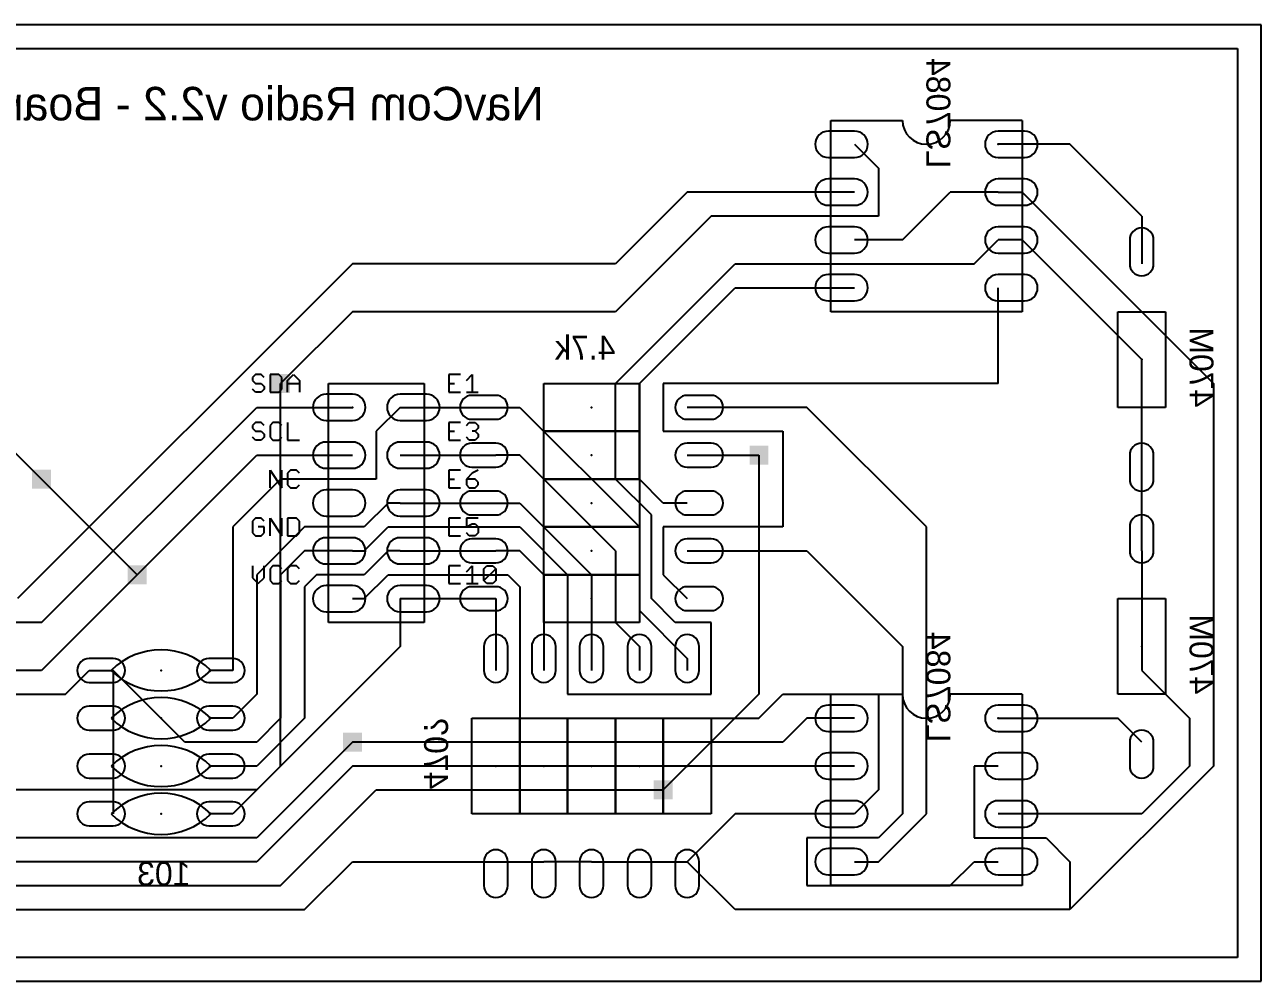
# Model space of a CAD drawing. Extents: x 0 to 6.8, y 0 to 2.
# Drawn here: x 4.215 to 6.8, y 0 to 2 of the extents above; entities that cross this region are included whole.
import ezdxf
from ezdxf.enums import TextEntityAlignment as Align

# ---------------------------------------------------------------- set-up
doc = ezdxf.new("R2010")
doc.units = 0
for name, color, linetype in [('1', 22, 'CONTINUOUS'), ('16', 175, 'CONTINUOUS'), ('17', 82, 'CONTINUOUS'), ('18', 82, 'CONTINUOUS'), ('20', 7, 'CONTINUOUS'), ('21', 253, 'CONTINUOUS'), ('22', 253, 'CONTINUOUS'), ('23', 7, 'CONTINUOUS'), ('24', 7, 'CONTINUOUS')]:
    doc.layers.add(name, color=color, linetype=linetype)

# ---------------------------------------------------------------- blocks, each defined once
blk = doc.blocks.new('OFFSETP100')
blk.add_lwpolyline([(0, -0.5), (1, -0.5, 1), (1, 0.5), (0, 0.5, 1)], format="xyb", close=True)
blk = doc.blocks.new('SQUAREV')
blk.add_solid([(-0.5, -0.5), (0.5, -0.5), (-0.5, 0.5), (0.5, 0.5)])

msp = doc.modelspace()

# ---------------------------------------------------------------- linework, layer by layer
at = {"layer": '1'}
for p, q in [((0.05, 1.95), (6.75, 1.95)), ((6.75, 1.95), (6.75, 0.05)), ((3.4, 1.9), (4.25, 1.05)), ((5.95, 1.75), (6, 1.7)), ((6.4, 1.75), (6.25, 1.75)), ((6.55, 1.6), (6.4, 1.75)), ((6, 1.7), (6, 1.6)), ((5.6, 1.65), (5.45, 1.5)), ((5.95, 1.65), (5.6, 1.65)), ((6.05, 1.55), (6.15, 1.65)), ((6.25, 1.65), (6.15, 1.65)), ((6.25, 1.65), (6.3, 1.65)), ((6.3, 1.65), (6.7, 1.25)), ((5.65, 1.6), (5.45, 1.4)), ((6, 1.6), (5.65, 1.6)), ((6.55, 1.6), (6.55, 1.5)), ((6.05, 1.55), (5.95, 1.55)), ((6.2, 1.5), (6.25, 1.55)), ((6.3, 1.55), (6.25, 1.55)), ((6.55, 1.3), (6.3, 1.55)), ((4.9, 1.5), (4.2, 0.8)), ((5.45, 1.5), (4.9, 1.5)), ((5.45, 1.25), (5.7, 1.5)), ((5.7, 1.5), (6.2, 1.5)), ((5.5, 1.25), (5.7, 1.45)), ((5.7, 1.45), (5.95, 1.45)), ((6.25, 1.25), (6.25, 1.45)), ((4.9, 1.4), (4.75, 1.25)), ((5.45, 1.4), (4.9, 1.4)), ((6.55, 1.1), (6.55, 1.3)), ((5.45, 1.05), (5.45, 1.25)), ((5.5, 1.05), (5.5, 1.25)), ((6.25, 1.25), (5.55, 1.25)), ((5.55, 1.25), (5.55, 1.15)), ((6.7, 1.25), (6.7, 0.45)), ((4.25, 0.75), (4.7, 1.2)), ((4.7, 1.2), (4.9, 1.2)), ((5, 1.2), (4.95, 1.15)), ((5, 1.2), (5.2, 1.2)), ((5.2, 1.2), (5.25, 1.2)), ((5.25, 1.2), (5.5, 0.95)), ((5.85, 1.2), (5.6, 1.2)), ((6.1, 0.95), (5.85, 1.2)), ((4.95, 1.15), (4.95, 1.05)), ((5.55, 1.15), (5.8, 1.15)), ((5.8, 1.15), (5.8, 0.95)), ((4.45, 0.85), (4.7, 1.1)), ((4.7, 1.1), (4.9, 1.1)), ((5, 1.1), (5.2, 1.1)), ((5.25, 1.1), (5.2, 1.1)), ((5.45, 0.9), (5.25, 1.1)), ((5.6, 1.1), (5.75, 1.1)), ((6.55, 0.9), (6.55, 1.1)), ((4.75, 1.05), (4.65, 0.95)), ((4.95, 1.05), (4.75, 1.05)), ((5.525, 0.975), (5.45, 1.05)), ((5.55, 1), (5.5, 1.05)), ((4.975, 1), (4.925, 0.95)), ((5, 1), (4.975, 1)), ((5, 1), (5.2, 1)), ((5.2, 1), (5.25, 1)), ((5.25, 1), (5.4, 0.85)), ((5.6, 1), (5.55, 1)), ((5.525, 0.8), (5.525, 0.975)), ((4.65, 0.95), (4.65, 0.65)), ((4.8, 0.95), (4.7, 0.85)), ((4.925, 0.95), (4.8, 0.95)), ((4.925, 0.9), (4.975, 0.95)), ((4.975, 0.95), (5.25, 0.95)), ((5.25, 0.95), (5.35, 0.85)), ((5.5, 0.95), (5.5, 0.775)), ((5.8, 0.95), (5.55, 0.95)), ((5.55, 0.95), (5.55, 0.85)), ((6.1, 0.35), (6.1, 0.95)), ((4.8, 0.9), (4.75, 0.85)), ((4.9, 0.9), (4.8, 0.9)), ((4.9, 0.9), (4.925, 0.9)), ((4.975, 0.9), (4.925, 0.85)), ((5, 0.9), (4.975, 0.9)), ((5, 0.9), (5.2, 0.9)), ((5.25, 0.9), (5.2, 0.9)), ((5.3, 0.85), (5.25, 0.9)), ((5.45, 0.9), (5.45, 0.75)), ((5.6, 0.9), (5.85, 0.9)), ((5.85, 0.9), (6.05, 0.7)), ((6.55, 0.9), (6.55, 0.65)), ((4.7, 0.85), (4.7, 0.6)), ((4.75, 0.85), (4.75, 0.55)), ((4.825, 0.85), (4.8, 0.825)), ((4.925, 0.85), (4.825, 0.85)), ((4.925, 0.8), (4.975, 0.85)), ((4.975, 0.85), (5.225, 0.85)), ((5.225, 0.85), (5.25, 0.825)), ((5.3, 0.85), (5.3, 0.65)), ((5.35, 0.85), (5.35, 0.6)), ((5.4, 0.85), (5.4, 0.65)), ((5.55, 0.85), (5.6, 0.8)), ((4.8, 0.825), (4.8, 0.55)), ((5.25, 0.825), (5.25, 0.55)), ((4.9, 0.8), (4.925, 0.8)), ((5, 0.8), (5.2, 0.8)), ((5, 0.8), (5, 0.7)), ((5.2, 0.8), (5.2, 0.65)), ((5.575, 0.75), (5.525, 0.8)), ((4.25, 0.75), (3.65, 0.75)), ((5.45, 0.75), (5.5, 0.7)), ((5.5, 0.775), (5.6, 0.675)), ((5.65, 0.75), (5.575, 0.75)), ((5.65, 0.6), (5.65, 0.75)), ((5, 0.7), (4.65, 0.35)), ((5.5, 0.7), (5.5, 0.65)), ((6.05, 0.7), (6.05, 0.35)), ((5.6, 0.675), (5.6, 0.65)), ((4.3, 0.6), (4.35, 0.65)), ((4.35, 0.65), (4.4, 0.65)), ((4.4, 0.65), (4.4, 0.55)), ((4.55, 0.5), (4.4, 0.65)), ((4.65, 0.65), (4.6, 0.65)), ((6.55, 0.65), (6.65, 0.55)), ((4.1, 0.6), (4.3, 0.6)), ((4.7, 0.6), (4.65, 0.55)), ((5.35, 0.6), (5.65, 0.6)), ((5.75, 0.55), (5.8, 0.6)), ((5.8, 0.6), (6, 0.6)), ((6, 0.6), (6, 0.4)), ((4.4, 0.55), (4.4, 0.45)), ((4.65, 0.55), (4.6, 0.55)), ((4.8, 0.55), (4.7, 0.45)), ((4.75, 0.55), (4.7, 0.5)), ((5.25, 0.55), (5.75, 0.55)), ((5.85, 0.55), (5.8, 0.5)), ((5.95, 0.55), (5.85, 0.55)), ((6.25, 0.55), (6.5, 0.55)), ((6.55, 0.5), (6.5, 0.55)), ((6.65, 0.55), (6.65, 0.45)), ((4.7, 0.5), (4.55, 0.5)), ((5.8, 0.5), (4.9, 0.5)), ((4.4, 0.45), (4.4, 0.35)), ((4.7, 0.45), (4.6, 0.45)), ((4.9, 0.45), (4.7, 0.25)), ((5.95, 0.45), (4.9, 0.45)), ((6.25, 0.45), (6.2, 0.45)), ((6.2, 0.45), (6.2, 0.3)), ((6.7, 0.45), (6.4, 0.15)), ((6.65, 0.45), (6.55, 0.35)), ((4.75, 0.2), (4.95, 0.4)), ((4.95, 0.4), (5.55, 0.4)), ((6, 0.4), (5.95, 0.35)), ((4.65, 0.35), (4.6, 0.35)), ((5.7, 0.35), (5.6, 0.25)), ((5.95, 0.35), (5.7, 0.35)), ((6.05, 0.35), (6, 0.3)), ((6, 0.25), (6.1, 0.35)), ((6.55, 0.35), (6.25, 0.35)), ((6, 0.3), (5.85, 0.3)), ((5.85, 0.3), (5.85, 0.2)), ((6.2, 0.3), (6.35, 0.3)), ((6.35, 0.3), (6.4, 0.25)), ((4.7, 0.25), (4.05, 0.25)), ((4.8, 0.15), (4.9, 0.25)), ((4.9, 0.25), (5.2, 0.25)), ((5.2, 0.25), (5.3, 0.25)), ((5.4, 0.25), (5.3, 0.25)), ((5.4, 0.25), (5.5, 0.25)), ((5.5, 0.25), (5.6, 0.25)), ((5.7, 0.15), (5.6, 0.25)), ((5.95, 0.25), (6, 0.25)), ((6.15, 0.2), (6.2, 0.25)), ((6.2, 0.25), (6.25, 0.25)), ((6.4, 0.25), (6.4, 0.15)), ((3.95, 0.2), (4.75, 0.2)), ((5.85, 0.2), (6.15, 0.2)), ((3.15, 0.15), (4.8, 0.15)), ((6.4, 0.15), (5.7, 0.15)), ((6.75, 0.05), (0.05, 0.05))]:
    msp.add_line(p, q, dxfattribs=at)
at = {"layer": '16'}
for p, q in [((0.05, 1.95), (6.75, 1.95)), ((6.75, 1.95), (6.75, 0.05)), ((4.75, 0.45), (4.75, 1.25)), ((5.75, 1.1), (5.75, 0.6)), ((4.25, 1.05), (4.45, 0.85)), ((4.45, 0.85), (4.25, 0.65)), ((4.25, 0.65), (3.75, 0.65)), ((5.75, 0.6), (5.55, 0.4)), ((4.9, 0.5), (4.7, 0.3)), ((4.7, 0.4), (4.75, 0.45)), ((4.7, 0.4), (3.75, 0.4)), ((4.7, 0.3), (3.8, 0.3)), ((6.75, 0.05), (0.05, 0.05))]:
    msp.add_line(p, q, dxfattribs=at)
at = {"layer": '20'}
for p, q in [((6.8, 2), (0, 2)), ((6.8, 0), (6.8, 2)), ((0, 0), (6.8, 0))]:
    msp.add_line(p, q, dxfattribs=at)
at = {"layer": '21'}
for p, q in [((4.697178, 1.268532), (4.691006, 1.26236)), ((4.709521, 1.268532), (4.697178, 1.268532)), ((4.715693, 1.26236), (4.709521, 1.268532)), ((4.727837, 1.268532), (4.727837, 1.2315)), ((4.746353, 1.268532), (4.727837, 1.268532)), ((4.752525, 1.26236), (4.746353, 1.268532)), ((4.764669, 1.256188), (4.777012, 1.268532)), ((4.777012, 1.268532), (4.789356, 1.256188)), ((5.126188, 1.268532), (5.1015, 1.268532)), ((5.1015, 1.268532), (5.1015, 1.2315)), ((5.138331, 1.256188), (5.150675, 1.268532)), ((5.150675, 1.268532), (5.150675, 1.2315)), ((4.691006, 1.26236), (4.691006, 1.256188)), ((4.691006, 1.256188), (4.697178, 1.250016)), ((4.697178, 1.250016), (4.709521, 1.250016)), ((4.709521, 1.250016), (4.715693, 1.243844)), ((4.715693, 1.243844), (4.715693, 1.237672)), ((4.752525, 1.237672), (4.752525, 1.26236)), ((4.764669, 1.2315), (4.764669, 1.256188)), ((4.764669, 1.250016), (4.789356, 1.250016)), ((4.789356, 1.256188), (4.789356, 1.2315)), ((4.85, 1.25), (5.05, 1.25)), ((4.85, 0.75), (4.85, 1.25)), ((5.05, 1.25), (5.05, 0.75)), ((5.1015, 1.250016), (5.113844, 1.250016)), ((4.697178, 1.2315), (4.691006, 1.237672)), ((4.709521, 1.2315), (4.697178, 1.2315)), ((4.715693, 1.237672), (4.709521, 1.2315)), ((4.727837, 1.2315), (4.746353, 1.2315)), ((4.746353, 1.2315), (4.752525, 1.237672)), ((5.1015, 1.2315), (5.126188, 1.2315)), ((5.138331, 1.2315), (5.163019, 1.2315)), ((4.697178, 1.168532), (4.691006, 1.16236)), ((4.709521, 1.168532), (4.697178, 1.168532)), ((4.715693, 1.16236), (4.709521, 1.168532)), ((4.734009, 1.168532), (4.727837, 1.16236)), ((4.746353, 1.168532), (4.734009, 1.168532)), ((4.752525, 1.16236), (4.746353, 1.168532)), ((4.764669, 1.168532), (4.764669, 1.1315)), ((5.126188, 1.168532), (5.1015, 1.168532)), ((5.1015, 1.168532), (5.1015, 1.1315)), ((5.138331, 1.16236), (5.144503, 1.168532)), ((5.144503, 1.168532), (5.156847, 1.168532)), ((5.156847, 1.168532), (5.163019, 1.16236)), ((4.691006, 1.16236), (4.691006, 1.156188)), ((4.691006, 1.156188), (4.697178, 1.150016)), ((4.697178, 1.1315), (4.691006, 1.137672)), ((4.697178, 1.150016), (4.709521, 1.150016)), ((4.709521, 1.150016), (4.715693, 1.143844)), ((4.715693, 1.137672), (4.709521, 1.1315)), ((4.715693, 1.143844), (4.715693, 1.137672)), ((4.727837, 1.16236), (4.727837, 1.137672)), ((4.727837, 1.137672), (4.734009, 1.1315)), ((4.746353, 1.1315), (4.752525, 1.137672)), ((5.1015, 1.150016), (5.113844, 1.150016)), ((5.144503, 1.1315), (5.138331, 1.137672)), ((5.156847, 1.150016), (5.150675, 1.150016)), ((5.163019, 1.156188), (5.156847, 1.150016)), ((5.156847, 1.150016), (5.163019, 1.143844)), ((5.163019, 1.137672), (5.156847, 1.1315)), ((5.163019, 1.16236), (5.163019, 1.156188)), ((5.163019, 1.143844), (5.163019, 1.137672)), ((4.709521, 1.1315), (4.697178, 1.1315)), ((4.734009, 1.1315), (4.746353, 1.1315)), ((4.764669, 1.1315), (4.789356, 1.1315)), ((5.1015, 1.1315), (5.126188, 1.1315)), ((5.156847, 1.1315), (5.144503, 1.1315)), ((4.727837, 1.0315), (4.727837, 1.068532)), ((4.727837, 1.068532), (4.752525, 1.0315)), ((4.752525, 1.0315), (4.752525, 1.068532)), ((4.77084, 1.068532), (4.764669, 1.06236)), ((4.764669, 1.06236), (4.764669, 1.037672)), ((4.783184, 1.068532), (4.77084, 1.068532)), ((4.789356, 1.06236), (4.783184, 1.068532)), ((5.126188, 1.068532), (5.1015, 1.068532)), ((5.1015, 1.068532), (5.1015, 1.0315)), ((5.150675, 1.06236), (5.138331, 1.050016)), ((5.163019, 1.068532), (5.150675, 1.06236)), ((4.764669, 1.037672), (4.77084, 1.0315)), ((4.783184, 1.0315), (4.789356, 1.037672)), ((5.1015, 1.050016), (5.113844, 1.050016)), ((5.138331, 1.050016), (5.138331, 1.037672)), ((5.156847, 1.050016), (5.138331, 1.050016)), ((5.138331, 1.037672), (5.144503, 1.0315)), ((5.163019, 1.043844), (5.156847, 1.050016)), ((5.156847, 1.0315), (5.163019, 1.037672)), ((5.163019, 1.037672), (5.163019, 1.043844)), ((4.77084, 1.0315), (4.783184, 1.0315)), ((5.1015, 1.0315), (5.126188, 1.0315)), ((5.144503, 1.0315), (5.156847, 1.0315)), ((4.697178, 0.968532), (4.691006, 0.96236)), ((4.691006, 0.96236), (4.691006, 0.937672)), ((4.709521, 0.968532), (4.697178, 0.968532)), ((4.715693, 0.96236), (4.709521, 0.968532)), ((4.727837, 0.9315), (4.727837, 0.968532)), ((4.727837, 0.968532), (4.752525, 0.9315)), ((4.752525, 0.9315), (4.752525, 0.968532)), ((4.764669, 0.968532), (4.764669, 0.9315)), ((4.783184, 0.968532), (4.764669, 0.968532)), ((4.789356, 0.96236), (4.783184, 0.968532)), ((4.789356, 0.937672), (4.789356, 0.96236)), ((5.126188, 0.968532), (5.1015, 0.968532)), ((5.1015, 0.968532), (5.1015, 0.9315)), ((5.163019, 0.968532), (5.138331, 0.968532)), ((5.138331, 0.968532), (5.138331, 0.950016)), ((4.691006, 0.937672), (4.697178, 0.9315)), ((4.697178, 0.9315), (4.709521, 0.9315)), ((4.715693, 0.950016), (4.70335, 0.950016)), ((4.709521, 0.9315), (4.715693, 0.937672)), ((4.715693, 0.937672), (4.715693, 0.950016)), ((4.764669, 0.9315), (4.783184, 0.9315)), ((4.783184, 0.9315), (4.789356, 0.937672)), ((5.1015, 0.950016), (5.113844, 0.950016)), ((5.1015, 0.9315), (5.126188, 0.9315)), ((5.138331, 0.950016), (5.150675, 0.956188)), ((5.144503, 0.9315), (5.138331, 0.937672)), ((5.156847, 0.9315), (5.144503, 0.9315)), ((5.150675, 0.956188), (5.156847, 0.956188)), ((5.156847, 0.956188), (5.163019, 0.950016)), ((5.163019, 0.937672), (5.156847, 0.9315)), ((5.163019, 0.950016), (5.163019, 0.937672)), ((4.691006, 0.868532), (4.691006, 0.843844)), ((4.715693, 0.843844), (4.715693, 0.868532)), ((4.734009, 0.868532), (4.727837, 0.86236)), ((4.727837, 0.86236), (4.727837, 0.837672)), ((4.746353, 0.868532), (4.734009, 0.868532)), ((4.752525, 0.86236), (4.746353, 0.868532)), ((4.77084, 0.868532), (4.764669, 0.86236)), ((4.764669, 0.86236), (4.764669, 0.837672)), ((4.783184, 0.868532), (4.77084, 0.868532)), ((4.789356, 0.86236), (4.783184, 0.868532)), ((5.126188, 0.868532), (5.1015, 0.868532)), ((5.1015, 0.868532), (5.1015, 0.8315)), ((5.138331, 0.856188), (5.150675, 0.868532)), ((5.150675, 0.868532), (5.150675, 0.8315)), ((5.175163, 0.86236), (5.181335, 0.868532)), ((5.175163, 0.837672), (5.175163, 0.86236)), ((5.175163, 0.837672), (5.199851, 0.86236)), ((5.181335, 0.868532), (5.193679, 0.868532)), ((5.193679, 0.868532), (5.199851, 0.86236)), ((5.199851, 0.86236), (5.199851, 0.837672)), ((4.691006, 0.843844), (4.70335, 0.8315)), ((4.70335, 0.8315), (4.715693, 0.843844)), ((4.727837, 0.837672), (4.734009, 0.8315)), ((4.734009, 0.8315), (4.746353, 0.8315)), ((4.746353, 0.8315), (4.752525, 0.837672)), ((4.764669, 0.837672), (4.77084, 0.8315)), ((4.77084, 0.8315), (4.783184, 0.8315)), ((4.783184, 0.8315), (4.789356, 0.837672)), ((5.1015, 0.850016), (5.113844, 0.850016)), ((5.1015, 0.8315), (5.126188, 0.8315)), ((5.138331, 0.8315), (5.163019, 0.8315)), ((5.181335, 0.8315), (5.175163, 0.837672)), ((5.193679, 0.8315), (5.181335, 0.8315)), ((5.199851, 0.837672), (5.193679, 0.8315)), ((5.05, 0.75), (4.85, 0.75))]:
    msp.add_line(p, q, dxfattribs=at)
for centre, start, end in [((4.5, 0.546063), 45, 135), ((4.5, 0.753937), 225, 315), ((4.5, 0.446063), 45, 135), ((4.5, 0.653937), 225, 315), ((4.5, 0.346063), 45, 135), ((4.5, 0.553937), 225, 315), ((4.5, 0.246063), 45, 135), ((4.5, 0.453937), 225, 315)]:
    msp.add_arc(centre, 0.146989, start, end, dxfattribs=at)
at = {"layer": '22'}
for p, q in [((5.9, 1.4), (5.9, 1.8)), ((5.9, 1.8), (6.05, 1.8)), ((6.3, 1.8), (6.15, 1.8)), ((6.3, 1.8), (6.3, 1.4)), ((6.3, 1.4), (5.9, 1.4)), ((6.5, 1.2), (6.5, 1.4)), ((6.5, 1.4), (6.55, 1.4)), ((6.55, 1.4), (6.6, 1.4)), ((6.6, 1.4), (6.6, 1.2)), ((5.3, 1.2), (5.3, 1.25)), ((5.3, 1.25), (5.5, 1.25)), ((5.5, 1.25), (5.5, 1.2)), ((5.3, 1.15), (5.3, 1.2)), ((5.5, 1.2), (5.5, 1.15)), ((6.55, 1.2), (6.5, 1.2)), ((6.6, 1.2), (6.55, 1.2)), ((5.5, 1.15), (5.3, 1.15)), ((5.3, 1.1), (5.3, 1.15)), ((5.3, 1.15), (5.5, 1.15)), ((5.5, 1.15), (5.5, 1.1)), ((5.3, 1.05), (5.3, 1.1)), ((5.5, 1.1), (5.5, 1.05)), ((5.5, 1.05), (5.3, 1.05)), ((5.3, 1), (5.3, 1.05)), ((5.3, 1.05), (5.5, 1.05)), ((5.5, 1.05), (5.5, 1)), ((5.3, 0.95), (5.3, 1)), ((5.5, 1), (5.5, 0.95)), ((5.5, 0.95), (5.3, 0.95)), ((5.3, 0.9), (5.3, 0.95)), ((5.3, 0.95), (5.5, 0.95)), ((5.5, 0.95), (5.5, 0.9)), ((5.3, 0.85), (5.3, 0.9)), ((5.5, 0.9), (5.5, 0.85)), ((5.5, 0.85), (5.3, 0.85)), ((5.3, 0.8), (5.3, 0.85)), ((5.3, 0.85), (5.5, 0.85)), ((5.5, 0.85), (5.5, 0.8)), ((5.3, 0.75), (5.3, 0.8)), ((5.5, 0.8), (5.5, 0.75)), ((6.5, 0.6), (6.5, 0.8)), ((6.5, 0.8), (6.55, 0.8)), ((6.55, 0.8), (6.6, 0.8)), ((6.6, 0.8), (6.6, 0.6)), ((5.5, 0.75), (5.3, 0.75)), ((5.9, 0.2), (5.9, 0.6)), ((5.9, 0.6), (6.05, 0.6)), ((6.3, 0.6), (6.15, 0.6)), ((6.3, 0.6), (6.3, 0.2)), ((6.55, 0.6), (6.5, 0.6)), ((6.6, 0.6), (6.55, 0.6)), ((5.15, 0.55), (5.2, 0.55)), ((5.15, 0.35), (5.15, 0.55)), ((5.2, 0.55), (5.25, 0.55)), ((5.25, 0.55), (5.25, 0.35)), ((5.25, 0.55), (5.3, 0.55)), ((5.25, 0.35), (5.25, 0.55)), ((5.3, 0.55), (5.35, 0.55)), ((5.35, 0.55), (5.4, 0.55)), ((5.35, 0.35), (5.35, 0.55)), ((5.35, 0.55), (5.35, 0.35)), ((5.4, 0.55), (5.45, 0.55)), ((5.45, 0.55), (5.5, 0.55)), ((5.45, 0.35), (5.45, 0.55)), ((5.45, 0.55), (5.45, 0.35)), ((5.5, 0.55), (5.55, 0.55)), ((5.55, 0.55), (5.6, 0.55)), ((5.55, 0.35), (5.55, 0.55)), ((5.55, 0.55), (5.55, 0.35)), ((5.6, 0.55), (5.65, 0.55)), ((5.65, 0.55), (5.65, 0.35)), ((5.2, 0.35), (5.15, 0.35)), ((5.25, 0.35), (5.2, 0.35)), ((5.3, 0.35), (5.25, 0.35)), ((5.35, 0.35), (5.3, 0.35)), ((5.4, 0.35), (5.35, 0.35)), ((5.45, 0.35), (5.4, 0.35)), ((5.5, 0.35), (5.45, 0.35)), ((5.55, 0.35), (5.5, 0.35)), ((5.6, 0.35), (5.55, 0.35)), ((5.65, 0.35), (5.6, 0.35)), ((6.3, 0.2), (5.9, 0.2))]:
    msp.add_line(p, q, dxfattribs=at)
for centre in [(6.1, 1.8), (6.1, 0.6)]:
    msp.add_arc(centre, 0.05, 180, 0, dxfattribs=at)
at = {"layer": '23'}
for p in [(4.9, 1.2), (4.5, 0.65), (4.5, 0.55), (4.5, 0.45), (4.5, 0.35)]:
    msp.add_point(p, dxfattribs=at)
at = {"layer": '24'}
for p in [(6.25, 1.75), (6.55, 1.3), (5.4, 1.2), (5.4, 1.1), (5.4, 1), (5.4, 0.9), (5.4, 0.8), (6.55, 0.7), (6.25, 0.55), (5.2, 0.45), (5.3, 0.45), (5.4, 0.45), (5.5, 0.45), (5.6, 0.45)]:
    msp.add_point(p, dxfattribs=at)

# ---------------------------------------------------------------- block references
at = {"layer": '17'}
for p, xscale, yscale, rotation in [((5.95, 1.75), 0.055, 0.055, 180), ((5.95, 1.75), 0.055, 0.055, 180), ((5.95, 1.65), 0.055, 0.055, 180), ((5.95, 1.65), 0.055, 0.055, 180), ((5.95, 1.55), 0.055, 0.055, 180), ((5.95, 1.55), 0.055, 0.055, 180), ((6.55, 1.5), 0.05, 0.05, 90), ((6.55, 1.5), 0.05, 0.05, 90), ((5.95, 1.45), 0.055, 0.055, 180), ((5.95, 1.45), 0.055, 0.055, 180), ((4.9, 1.2), 0.055, 0.055, 180), ((4.9, 1.2), 0.055, 0.055, 180), ((5.2, 1.2), 0.05, 0.05, 180), ((5.2, 1.2), 0.05, 0.05, 180), ((4.9, 1.1), 0.055, 0.055, 180), ((4.9, 1.1), 0.055, 0.055, 180), ((5.2, 1.1), 0.05, 0.05, 180), ((5.2, 1.1), 0.05, 0.05, 180), ((6.55, 1.1), 0.05, 0.05, 270), ((6.55, 1.1), 0.05, 0.05, 270), ((4.9, 1), 0.055, 0.055, 180), ((4.9, 1), 0.055, 0.055, 180), ((5.2, 1), 0.05, 0.05, 180), ((5.2, 1), 0.05, 0.05, 180), ((6.55, 0.9), 0.05, 0.05, 90), ((6.55, 0.9), 0.05, 0.05, 90), ((4.9, 0.9), 0.055, 0.055, 180), ((4.9, 0.9), 0.055, 0.055, 180), ((5.2, 0.9), 0.05, 0.05, 180), ((5.2, 0.9), 0.05, 0.05, 180), ((4.9, 0.8), 0.055, 0.055, 180), ((4.9, 0.8), 0.055, 0.055, 180), ((5.2, 0.8), 0.05, 0.05, 180), ((5.2, 0.8), 0.05, 0.05, 180), ((5.2, 0.65), 0.05, 0.05, 90), ((5.2, 0.65), 0.05, 0.05, 90), ((5.3, 0.65), 0.05, 0.05, 90), ((5.3, 0.65), 0.05, 0.05, 90), ((5.4, 0.65), 0.05, 0.05, 90), ((5.4, 0.65), 0.05, 0.05, 90), ((5.5, 0.65), 0.05, 0.05, 90), ((5.5, 0.65), 0.05, 0.05, 90), ((5.6, 0.65), 0.05, 0.05, 90), ((5.6, 0.65), 0.05, 0.05, 90), ((4.4, 0.65), 0.05, 0.05, 180), ((4.4, 0.65), 0.05, 0.05, 180), ((4.4, 0.55), 0.05, 0.05, 180), ((4.4, 0.55), 0.05, 0.05, 180), ((5.95, 0.55), 0.055, 0.055, 180), ((5.95, 0.55), 0.055, 0.055, 180), ((6.55, 0.5), 0.05, 0.05, 270), ((6.55, 0.5), 0.05, 0.05, 270), ((4.4, 0.45), 0.05, 0.05, 180), ((4.4, 0.45), 0.05, 0.05, 180), ((5.95, 0.45), 0.055, 0.055, 180), ((5.95, 0.45), 0.055, 0.055, 180), ((4.4, 0.35), 0.05, 0.05, 180), ((4.4, 0.35), 0.05, 0.05, 180), ((5.95, 0.35), 0.055, 0.055, 180), ((5.95, 0.35), 0.055, 0.055, 180), ((5.2, 0.25), 0.05, 0.05, 270), ((5.2, 0.25), 0.05, 0.05, 270), ((5.3, 0.25), 0.05, 0.05, 270), ((5.3, 0.25), 0.05, 0.05, 270), ((5.4, 0.25), 0.05, 0.05, 270), ((5.4, 0.25), 0.05, 0.05, 270), ((5.5, 0.25), 0.05, 0.05, 270), ((5.5, 0.25), 0.05, 0.05, 270), ((5.6, 0.25), 0.05, 0.05, 270), ((5.6, 0.25), 0.05, 0.05, 270), ((5.95, 0.25), 0.055, 0.055, 180), ((5.95, 0.25), 0.055, 0.055, 180)]:
    msp.add_blockref('OFFSETP100', p, dxfattribs=dict(at, xscale=xscale, yscale=yscale, rotation=rotation))
for p, xscale, yscale in [((6.25, 1.75), 0.055, 0.055), ((6.25, 1.75), 0.055, 0.055), ((6.25, 1.65), 0.055, 0.055), ((6.25, 1.65), 0.055, 0.055), ((6.25, 1.55), 0.055, 0.055), ((6.25, 1.55), 0.055, 0.055), ((6.25, 1.45), 0.055, 0.055), ((6.25, 1.45), 0.055, 0.055), ((5, 1.2), 0.055, 0.055), ((5, 1.2), 0.055, 0.055), ((5.6, 1.2), 0.05, 0.05), ((5.6, 1.2), 0.05, 0.05), ((5, 1.1), 0.055, 0.055), ((5, 1.1), 0.055, 0.055), ((5.6, 1.1), 0.05, 0.05), ((5.6, 1.1), 0.05, 0.05), ((5, 1), 0.055, 0.055), ((5, 1), 0.055, 0.055), ((5.6, 1), 0.05, 0.05), ((5.6, 1), 0.05, 0.05), ((5, 0.9), 0.055, 0.055), ((5, 0.9), 0.055, 0.055), ((5.6, 0.9), 0.05, 0.05), ((5.6, 0.9), 0.05, 0.05), ((5, 0.8), 0.055, 0.055), ((5, 0.8), 0.055, 0.055), ((5.6, 0.8), 0.05, 0.05), ((5.6, 0.8), 0.05, 0.05), ((4.6, 0.65), 0.05, 0.05), ((4.6, 0.65), 0.05, 0.05), ((4.6, 0.55), 0.05, 0.05), ((4.6, 0.55), 0.05, 0.05), ((6.25, 0.55), 0.055, 0.055), ((6.25, 0.55), 0.055, 0.055), ((4.6, 0.45), 0.05, 0.05), ((4.6, 0.45), 0.05, 0.05), ((6.25, 0.45), 0.055, 0.055), ((6.25, 0.45), 0.055, 0.055), ((4.6, 0.35), 0.05, 0.05), ((4.6, 0.35), 0.05, 0.05), ((6.25, 0.35), 0.055, 0.055), ((6.25, 0.35), 0.055, 0.055), ((6.25, 0.25), 0.055, 0.055), ((6.25, 0.25), 0.055, 0.055)]:
    msp.add_blockref('OFFSETP100', p, dxfattribs=dict(at, xscale=xscale, yscale=yscale))
at = {"layer": '18', "xscale": 0.039622, "yscale": 0.039622}
for p in [(4.75, 1.25), (4.75, 1.25), (5.75, 1.1), (5.75, 1.1), (4.25, 1.05), (4.25, 1.05), (4.45, 0.85), (4.45, 0.85), (4.9, 0.5), (4.9, 0.5), (5.55, 0.4), (5.55, 0.4)]:
    msp.add_blockref('SQUAREV', p, dxfattribs=at)

# ---------------------------------------------------------------- texts
at = {"layer": '22', "text_generation_flag": 2}
for s, p in [('LS7084', (6.1, 1.7)), ('470M', (6.65, 1.2)), ('470M', (6.65, 0.6)), ('LS7084', (6.1, 0.5))]:
    msp.add_text(s, height=0.05, rotation=270, dxfattribs=at).set_placement(p)
for s, height, p in [('NavCom Radio v2.2 - Board 3', 0.07, (5.3, 1.8)), ('4.7k', 0.05, (5.45, 1.3))]:
    msp.add_text(s, height=height, dxfattribs=at).set_placement(p)
msp.add_text('470?', height=0.05, rotation=270, dxfattribs=at).set_placement((5.1, 0.55), align=Align.TOP_RIGHT)
msp.add_text('103', height=0.05, dxfattribs=at).set_placement((4.45, 0.25), align=Align.TOP_RIGHT)

doc.saveas('drawing.dxf')
